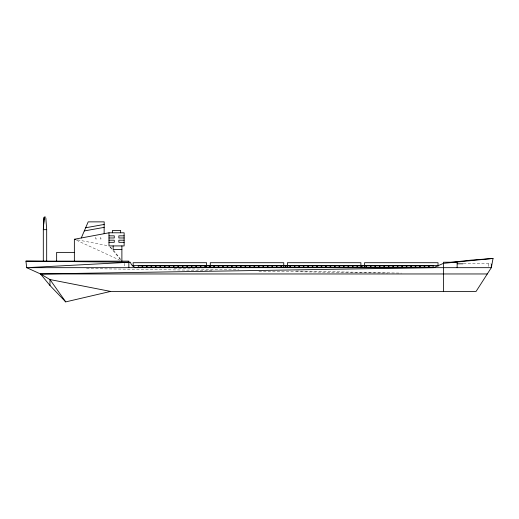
<?xml version="1.0" encoding="UTF-8"?>
<svg xmlns="http://www.w3.org/2000/svg" width="519" height="519" viewBox="0 0 519 519"><rect width="100%" height="100%" fill="white"/><g stroke="black" fill="none" stroke-linecap="round" stroke-linejoin="round"><path stroke-width="0.39" stroke-dasharray="2.6 1.95" d="M463.499 263.801L491.324 263.801M86.556 268.576L213.62 270.496M258.942 271.178L387.622 273.117M174.144 268.576L238.844 269.874M296.265 271.022L401.408 273.124M77.506 239.869L107.414 245.623M76.553 240.278L119.688 260.123M110.177 246.966L111.955 248.53M110.015 247.141L120.856 259.915M113.635 250.21L120.427 259.208M488.23 263.801L488.23 266.902M124.748 263.315L124.748 266.948M95.704 237.527L95.691 238.974L96.547 238.974L96.566 237.527L95.704 237.527M100.238 237.527L100.219 238.974L101.082 238.974L101.095 237.527L100.238 237.527"/><path stroke-width="0.78" d="M104.131 233.699L104.189 221.866L88.185 221.866L81.282 237.974M110.599 291.425L65.712 301.889L49.967 285.489L40.534 273.961L433.553 267.674L443.466 263.354L493.05 258.449L491.324 267.674L476.079 291.425L110.599 291.425L49.967 279.546L40.534 273.961L26.67 267.674L25.95 261.135L128.848 261.135L128.848 267.674M74.36 261.135L74.36 239.265L108.984 232.791L124.125 232.791L124.125 245.922L108.984 245.922L108.984 232.791M85.661 227.757L104.176 224.448M84.305 230.916L104.163 227.374M493.05 258.449L470.973 260.155L451.329 262.309M137.308 267.674A7.065 7.065 0 0 1 130.425 262.199L26.67 267.674L491.324 267.674L491.324 264.573M45.73 217.111L44.225 217.111A129.413 121.952 90 0 0 43.317 229.67L43.304 261.135M43.304 229.67L46.684 229.67L46.684 261.135M108.984 235.834L114.271 235.834L114.271 237.974L108.984 237.974M124.125 235.834L118.845 235.834L118.845 237.974L124.125 237.974M108.984 240.193L114.271 240.193L114.271 242.328L108.984 242.328M124.125 240.193L118.845 240.193L118.845 242.328L124.125 242.328M121.887 249.568L113.148 249.568L113.148 245.922M74.36 252.383L56.649 252.383L56.649 261.135M457.142 263.801L463.013 263.801M132.319 265.611L438.51 265.514M40.534 273.961L487.289 273.961M25.95 261.135L128.848 262.199M74.36 239.265L75.93 239.57M65.712 301.889L49.967 279.546L49.967 285.489M45.86 218.155L46.684 229.67M457.142 267.674L457.142 262.218L443.466 262.218L443.466 291.425M438.023 266.253L438.023 262.705L364.559 262.705L364.559 267.674M360.887 267.674L360.887 262.705L287.422 262.705L287.422 267.674M283.75 267.674L283.75 262.705L210.286 262.705L210.286 267.674M206.614 267.674L206.614 262.705L133.149 262.705L133.149 266.253M121.887 245.922L121.887 261.135M120.629 232.791L120.629 230.423L112.487 230.423L112.487 232.791M43.7 223.378A126.182 108.224 -90 0 0 43.44 228.626A125.553 105.169 -90 0 1 43.693 223.378A126.305 108.328 90 0 1 43.855 221.289M43.946 220.238A126.305 108.328 90 0 1 44.258 217.111A126.24 108.276 -90 0 0 43.408 229.67M142.148 265.864L138.262 265.864L138.262 267.382L142.148 267.382L142.148 265.864M146.624 265.864L142.738 265.864L142.738 267.382L146.624 267.382L146.624 265.864M151.1 265.864L147.221 265.864L147.221 267.382L151.1 267.382L151.1 265.864M155.577 265.864L151.697 265.864L151.697 267.382L155.577 267.382L155.577 265.864M160.053 265.864L156.174 265.864L156.174 267.382L160.053 267.382L160.053 265.864M164.536 265.864L160.65 265.864L160.65 267.382L164.536 267.382L164.536 265.864M169.012 265.864L165.126 265.864L165.126 267.382L169.012 267.382L169.012 265.864M173.489 265.864L169.603 265.864L169.603 267.382L173.489 267.382L173.489 265.864M177.965 265.864L174.079 265.864L174.079 267.382L177.965 267.382L177.965 265.864M182.441 265.864L178.555 265.864L178.555 267.382L182.441 267.382L182.441 265.864M186.918 265.864L183.032 265.864L183.032 267.382L186.918 267.382L186.918 265.864M191.394 265.864L187.515 265.864L187.515 267.382L191.394 267.382L191.394 265.864M195.871 265.864L191.991 265.864L191.991 267.382L195.871 267.382L195.871 265.864M200.347 265.864L196.467 265.864L196.467 267.382L200.347 267.382L200.347 265.864M204.83 265.864L200.944 265.864L200.944 267.382L204.83 267.382L204.83 265.864M209.306 265.864L205.42 265.864L205.42 267.382L209.306 267.382L209.306 265.864M213.783 265.864L209.897 265.864L209.897 267.382L213.783 267.382L213.783 265.864M218.259 265.864L214.373 265.864L214.373 267.382L218.259 267.382L218.259 265.864M222.735 265.864L218.849 265.864L218.849 267.382L222.735 267.382L222.735 265.864M227.212 265.864L223.326 265.864L223.326 267.382L227.212 267.382L227.212 265.864M231.688 265.864L227.809 265.864L227.809 267.382L231.688 267.382L231.688 265.864M236.164 265.864L232.285 265.864L232.285 267.382L236.164 267.382L236.164 265.864M240.641 265.864L236.761 265.864L236.761 267.382L240.641 267.382L240.641 265.864M245.124 265.864L241.238 265.864L241.238 267.382L245.124 267.382L245.124 265.864M249.6 265.864L245.714 265.864L245.714 267.382L249.6 267.382L249.6 265.864M254.076 265.864L250.19 265.864L250.19 267.382L254.076 267.382L254.076 265.864M258.553 265.864L254.667 265.864L254.667 267.382L258.553 267.382L258.553 265.864M263.029 265.864L259.143 265.864L259.143 267.382L263.029 267.382L263.029 265.864M267.506 265.864L263.62 265.864L263.62 267.382L267.506 267.382L267.506 265.864M271.982 265.864L268.102 265.864L268.102 267.382L271.982 267.382L271.982 265.864M276.458 265.864L272.579 265.864L272.579 267.382L276.458 267.382L276.458 265.864M280.935 265.864L277.055 265.864L277.055 267.382L280.935 267.382L280.935 265.864M285.418 265.864L281.532 265.864L281.532 267.382L285.418 267.382L285.418 265.864M289.894 265.864L286.008 265.864L286.008 267.382L289.894 267.382L289.894 265.864M294.37 265.864L290.484 265.864L290.484 267.382L294.37 267.382L294.37 265.864M298.847 265.864L294.961 265.864L294.961 267.382L298.847 267.382L298.847 265.864M303.323 265.864L299.437 265.864L299.437 267.382L303.323 267.382L303.323 265.864M307.799 265.864L303.913 265.864L303.913 267.382L307.799 267.382L307.799 265.864M312.276 265.864L308.396 265.864L308.396 267.382L312.276 267.382L312.276 265.864M316.752 265.864L312.873 265.864L312.873 267.382L316.752 267.382L316.752 265.864M321.229 265.864L317.349 265.864L317.349 267.382L321.229 267.382L321.229 265.864M325.711 265.864L321.825 265.864L321.825 267.382L325.711 267.382L325.711 265.864M330.188 265.864L326.302 265.864L326.302 267.382L330.188 267.382L330.188 265.864M334.664 265.864L330.778 265.864L330.778 267.382L334.664 267.382L334.664 265.864M339.141 265.864L335.255 265.864L335.255 267.382L339.141 267.382L339.141 265.864M343.617 265.864L339.731 265.864L339.731 267.382L343.617 267.382L343.617 265.864M348.093 265.864L344.207 265.864L344.207 267.382L348.093 267.382L348.093 265.864M352.57 265.864L348.69 265.864L348.69 267.382L352.57 267.382L352.57 265.864M357.046 265.864L353.167 265.864L353.167 267.382L357.046 267.382L357.046 265.864M361.522 265.864L357.643 265.864L357.643 267.382L361.522 267.382L361.522 265.864M366.005 265.864L362.119 265.864L362.119 267.382L366.005 267.382L366.005 265.864M370.482 265.864L366.596 265.864L366.596 267.382L370.482 267.382L370.482 265.864M374.958 265.864L371.072 265.864L371.072 267.382L374.958 267.382L374.958 265.864M379.434 265.864L375.548 265.864L375.548 267.382L379.434 267.382L379.434 265.864M383.911 265.864L380.025 265.864L380.025 267.382L383.911 267.382L383.911 265.864M388.387 265.864L384.501 265.864L384.501 267.382L388.387 267.382L388.387 265.864M392.864 265.864L388.984 265.864L388.984 267.382L392.864 267.382L392.864 265.864M397.34 265.864L393.46 265.864L393.46 267.382L397.34 267.382L397.34 265.864M401.816 265.864L397.937 265.864L397.937 267.382L401.816 267.382L401.816 265.864M406.299 265.864L402.413 265.864L402.413 267.382L406.299 267.382L406.299 265.864M410.776 265.864L406.89 265.864L406.89 267.382L410.776 267.382L410.776 265.864M415.252 265.864L411.366 265.864L411.366 267.382L415.252 267.382L415.252 265.864M419.728 265.864L415.842 265.864L415.842 267.382L419.728 267.382L419.728 265.864M424.205 265.864L420.319 265.864L420.319 267.382L424.205 267.382L424.205 265.864M428.681 265.864L424.795 265.864L424.795 267.382L428.681 267.382L428.681 265.864M433.157 265.864L429.278 265.864L429.278 267.382L433.157 267.382L433.157 265.864"/></g></svg>
